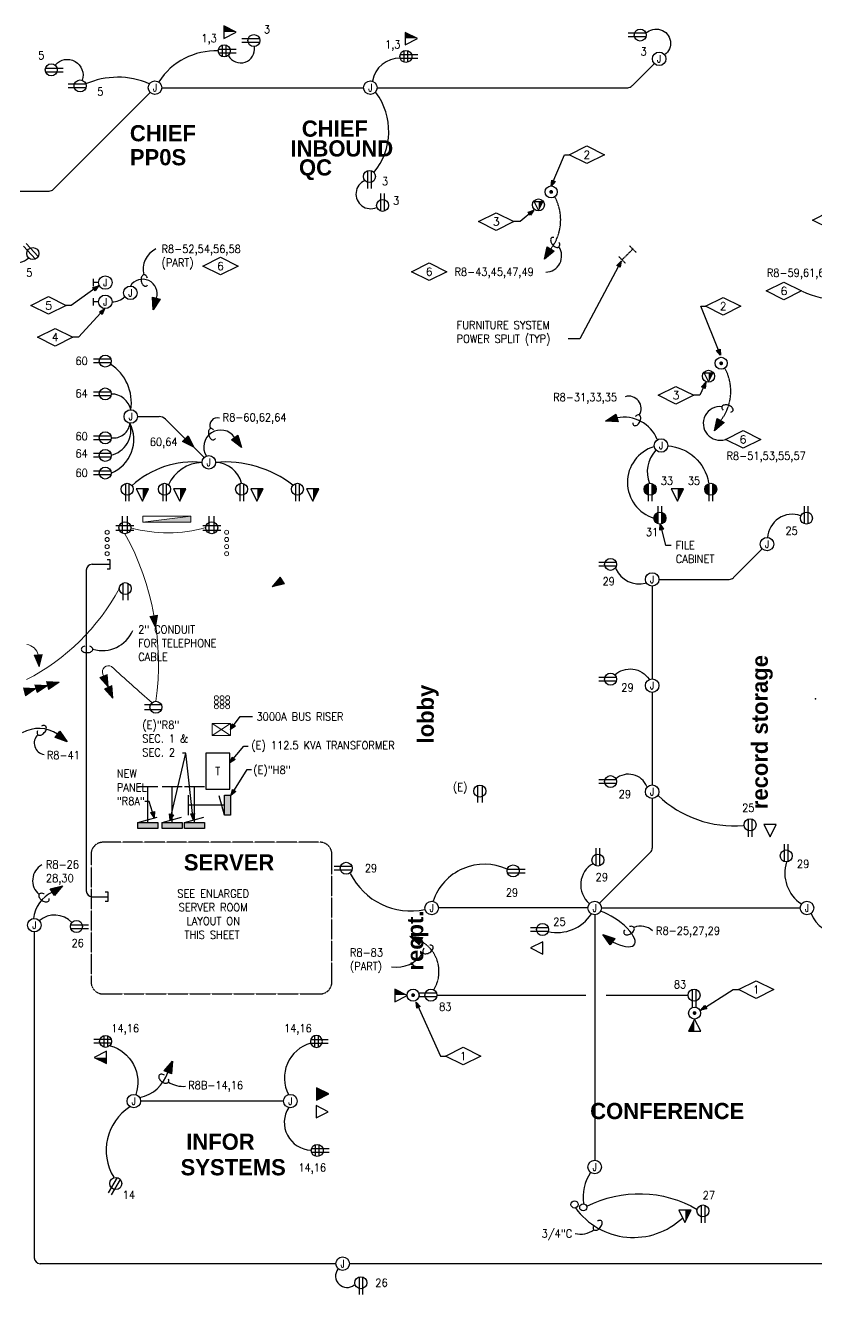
# Model space of a CAD drawing. Header units: inches. Extents: x -25 to 3150, y -1522 to 1529.
# Drawn here: x 1291 to 2081, y 260 to 1529 of the extents above; entities that cross this region are included whole.
import ezdxf
from ezdxf.enums import TextEntityAlignment as Align

# ---------------------------------------------------------------- set-up
doc = ezdxf.new("R2010")
doc.units = ezdxf.units.IN
doc.header["$MEASUREMENT"] = 0
doc.linetypes.add('DASHED', pattern=[0.75, 0.5, -0.25])
doc.linetypes.add('PHANTOM', pattern=[2.5, 1.25, -0.25, 0.25, -0.25, 0.25, -0.25])
for name, color, linetype, lineweight in [('E-COMM-CNTR', 4, 'Continuous', 25), ('E-COMM-NEWW', 2, 'Continuous', 25), ('E-JBOX-TEXT', 33, 'Continuous', 25), ('E-LITE-CIRC-NEWW', 1, 'Continuous', 25), ('E-POWR-CIRC-EXST', 4, 'Continuous', 15), ('E-POWR-CIRC-NEWW', 10, 'Continuous', 30), ('E-POWR-DEVC-EXST', 4, 'Continuous', 25), ('E-POWR-DEVC-NEWW', 3, 'Continuous', 25), ('E-POWR-JBOX-NEWW', 5, 'Continuous', 25), ('E-POWR-PANL-EXST', 4, 'Continuous', 20), ('E-POWR-PANL-NEWW', 2, 'Continuous', 25), ('E-POWR-RECP-CNTR', 4, 'Continuous', 25), ('E-POWR-RECP-EXST', 4, 'Continuous', 25), ('E-POWR-RECP-NEWW', 6, 'Continuous', 25), ('E-TEXT', 71, 'Continuous', 25)]:
    doc.layers.add(name, color=color, linetype=linetype, lineweight=lineweight)
for name, color, linetype in [('E-DEVC-TEXT', 33, 'Continuous'), ('E-POWR-CIRC-DASH-NEWW', 10, 'DASHED'), ('SMLTENAN', 8, 'Continuous')]:
    doc.layers.add(name, color=color, linetype=linetype)
doc.styles.add('A', font='SIMPLEX.shx', dxfattribs={"width": 0.9, "height": 8})
doc.styles.add('Hand', font='cityb___.ttf')
doc.styles.add('SIMPLEX', font='SIMPLEX.shx')
doc.styles.get("Standard").update_dxf_attribs({"font": 'simplex.shx'})
doc.dimstyles.get("Standard").update_dxf_attribs({"dimtxt": 0.18, "dimasz": 0.18, "dimexe": 0.18, "dimexo": 0.0625, "dimgap": 0.09, "dimtad": 0, "dimtih": 1, "dimtoh": 1, "dimdec": 4, "dimzin": 0, "dimdsep": 46, "dimtxsty": 'Standard', "dimcen": 0.09, "dimadec": 0, "dimazin": 0, "dimtfac": 1, "dimtdec": 4, "dimtofl": 0, "dimtmove": 0, "dimatfit": 3, "dimfxl": 1, "dimtolj": 1, "dimtzin": 0, "dimarcsym": 0})

# ---------------------------------------------------------------- blocks, each defined once
blk = doc.blocks.new('pwr-TDO01')
blk.add_lwpolyline([(0, 0), (0.064, 0.127), (-0.065, 0.127), (0, 0)])
at = {"layer": 'E-COMM-CNTR'}
blk.add_solid([(0.003, 0.127), (0.003, 0.006), (0.003, 0.127), (0.064, 0.127)], dxfattribs=at)
blk = doc.blocks.new('pwr-out2')
for p, q in [((-0.019, 0.184), (-0.019, 0)), ((0.019, 0.184), (0.019, 0))]:
    blk.add_line(p, q)
blk.add_circle((0, 0.124), 0.0625)
blk = doc.blocks.new('one-dot1')
blk.add_circle((-0.037, 0), 0.0371)
blk = doc.blocks.new('pwr-out4')
for p, q in [((-0.019, 0.064), (-0.019, 0)), ((0.019, 0.064), (0.019, 0))]:
    blk.add_line(p, q)
blk.add_circle((0, 0.124), 0.0625)
at = {"layer": 'E-POWR-RECP-CNTR'}
for p, q in [((-0.06, 0.143), (0.06, 0.143)), ((-0.019, 0.184), (-0.019, 0.064)), ((0.019, 0.184), (0.019, 0.064)), ((-0.06, 0.105), (0.06, 0.105))]:
    blk.add_line(p, q, dxfattribs=at)
blk = doc.blocks.new('pwr-Dat01')
blk.add_lwpolyline([(0, 0), (0.064, 0.127), (-0.065, 0.127), (0, 0)])
blk = doc.blocks.new('2PLEX')
for p, q in [((-2.4, 17.1), (-2.4, 0)), ((2.4, 17.1), (2.4, 0))]:
    blk.add_line(p, q)
blk.add_circle((0, 11.6), 6)
blk = doc.blocks.new('pwr-COR02')
at = {"const_width": 0.0194}
blk.add_lwpolyline([(-0.01, 0, 1), (0.01, 0, 1)], format="xyb", close=True, dxfattribs=at)
blk.add_circle((0, 0), 0.0625)
blk = doc.blocks.new('Ltg-Ckt22')
for p, q in [((0, 0.042), (0.125, 0)), ((0, -0.042), (0, 0.042)), ((0.125, 0), (0, -0.042)), ((0.125, 0.042), (0.25, 0)), ((0.125, -0.042), (0.125, 0.042)), ((0.25, 0), (0.125, -0.042)), ((0.25, -0.042), (0.25, 0.042)), ((0.25, 0.042), (0.375, 0)), ((0.375, 0), (0.25, -0.042))]:
    blk.add_line(p, q)
for points in [[(0.125, 0), (0, 0.042), (0, -0.042)], [(0.25, 0), (0.125, 0.042), (0.125, -0.042)], [(0.375, 0), (0.25, 0.042), (0.25, -0.042)]]:
    blk.add_solid(points)
blk = doc.blocks.new('Ltg-Ckt20')
for p, q in [((0, 0.042), (0.125, 0)), ((0, -0.042), (0, 0.042)), ((0.125, 0), (0, -0.042))]:
    blk.add_line(p, q)
blk.add_solid([(0.125, 0), (0, 0.042), (0, -0.042)])
blk = doc.blocks.new('AH')
for p, q in [((0, 0), (6, 2)), ((6, -2), (0, 0)), ((6, 2), (6, -2))]:
    blk.add_line(p, q)
blk.add_solid([(0, 0), (6, -2), (6, 2)])
blk = doc.blocks.new('AHJ')
for p, q in [((-6, 2), (0, 0)), ((-6, -2), (-6, 2)), ((0, 0), (-6, -2))]:
    blk.add_line(p, q)
blk.add_solid([(0, 0), (-6, 2), (-6, -2)])
blk = doc.blocks.new('pwr-pnl04')
blk.add_line((0, 0), (48, 6))
blk.add_lwpolyline([(0, 0), (48, 0), (48, 6), (0, 6)], close=True)
blk.add_solid([(48, 6), (0, 0), (48, 6), (48, 0)])
blk = doc.blocks.new('4PLEX')
at = {"linetype": 'Continuous'}
for p, q in [((9, 14), (-9, 14)), ((9, 9.2), (-9, 9.2))]:
    blk.add_line(p, q, dxfattribs=at)
for p, q in [((-2.4, 17.1), (-2.4, 0)), ((2.4, 17.1), (2.4, 0))]:
    blk.add_line(p, q)
blk.add_circle((0, 11.6), 6)
blk = doc.blocks.new('pwr-TDO03')
blk.add_lwpolyline([(0.001, -0.058), (0.046, 0.033), (-0.046, 0.033), (0.001, -0.058)])
blk.add_circle((0, 0), 0.0625)
at = {"layer": 'E-COMM-CNTR'}
blk.add_solid([(0.003, 0.033), (0.003, -0.053), (0.003, 0.033), (0.046, 0.033)], dxfattribs=at)
blk = doc.blocks.new('pwr-pnl01')
blk.add_lwpolyline([(0, 6), (20, 6), (20, 0), (0, 0), (0, 6), (19.3, 11.2)])
blk.add_solid([(0, 6), (0, 0), (20, 6), (20, 0)])
at = {"layer": 'DEFPOINTS'}
for p, q in [((0, 42), (20, 42)), ((10, 6), (10, 42))]:
    blk.add_line(p, q, dxfattribs=at)
blk = doc.blocks.new('Ltg-Jbx01')
blk.add_circle((0, 0), 0.0703)
at = {"layer": 'E-JBOX-TEXT', "width": 0.8}
blk.add_text('J', height=0.0781, dxfattribs=at).set_placement((0, 0), align=Align.MIDDLE)
blk = doc.blocks.new('pwr-Tel01')
blk.add_lwpolyline([(0, 0), (0.064, 0.127), (-0.065, 0.127), (0, 0)])
blk.add_solid([(-0.065, 0.127), (0, 0), (0.064, 0.127)])
blk = doc.blocks.new('*X23')
at = {"color": 0}
for p, q in [((3.115, 8.402), (3.115, 8.519)), ((3.12, 8.405), (3.12, 8.517)), ((3.125, 8.407), (3.125, 8.514)), ((3.13, 8.411), (3.13, 8.511)), ((3.135, 8.415), (3.135, 8.506)), ((3.14, 8.42), (3.14, 8.501)), ((3.145, 8.427), (3.145, 8.495)), ((3.15, 8.436), (3.15, 8.485))]:
    blk.add_line(p, q, dxfattribs=at)
blk = doc.blocks.new('pwr-out14')
for p, q in [((-0.019, 0.064), (-0.019, 0)), ((0.019, 0.064), (0.019, 0))]:
    blk.add_line(p, q)
blk.add_circle((0, 0.124), 0.0625)
at = {"layer": 'E-POWR-RECP-CNTR'}
for p, q in [((-0.019, 0.184), (-0.019, 0.064)), ((0.019, 0.184), (0.019, 0.064))]:
    blk.add_line(p, q, dxfattribs=at)
at = {"layer": 'E-POWR-RECP-CNTR', "xscale": -1}
blk.add_blockref('*X23', (3.092, -8.337), dxfattribs=at)
at = {"layer": 'E-POWR-RECP-CNTR'}
blk.add_blockref('*X23', (-3.092, -8.337), dxfattribs=at)
blk = doc.blocks.new('Std-Blk34')
blk.add_lwpolyline([(0.184, 0.092), (0.368, 0), (0.184, -0.092), (0, 0)], close=True)
at = {"layer": 'E-DEVC-TEXT', "style": 'SIMPLEX'}
blk.add_attdef('#', text='', height=0.0833, dxfattribs=at).set_placement((0.184, 0), align=Align.MIDDLE)
blk = doc.blocks.new('Std-Blk35')
blk.add_lwpolyline([(-0.184, 0.092), (0, 0), (-0.184, -0.092), (-0.368, 0)], close=True)
at = {"layer": 'E-DEVC-TEXT'}
blk.add_attdef('#', text='', height=0.0833, dxfattribs=at).set_placement((-0.184, 0), align=Align.MIDDLE)
blk = doc.blocks.new('one-bkt2')
blk.add_lwpolyline([(0.032, 0.047), (0, 0.047), (0, -0.047), (0.032, -0.047)])
blk = doc.blocks.new('Ltg-Jbx02')
for p, q in [((0.039, 0), (-0.039, 0)), ((0, 0.054), (0, 0))]:
    blk.add_line(p, q)
blk.add_circle((0, 0.124), 0.0703)
at = {"layer": 'E-JBOX-TEXT', "width": 0.8}
blk.add_attdef('J', text='', height=0.0781, dxfattribs=at).set_placement((0, 0.124), align=Align.MIDDLE)

msp = doc.modelspace()

# ---------------------------------------------------------------- linework, layer by layer
at = {"layer": 'E-POWR-CIRC-DASH-NEWW'}
for p, q in [((1894.4, 1308.6), (1901, 1302)), ((1883.6, 1297.8), (1890.2, 1291.2)), ((1886.9, 1294.5), (1897.7, 1305.3)), ((1702, 559.6), (1850.6, 559.6)), ((1871.2, 559.6), (1952.9, 559.6))]:
    msp.add_line(p, q, dxfattribs=at)
for centre, radius, start, end in [((1777.9, 1334.5), 47.7, 322.2274, 28.5473), ((1947.9, 1163.2), 47.7, 322.2274, 28.5473), ((1669.5, 583.2), 34.5, 328.4788, 61.7653)]:
    msp.add_arc(centre, radius, start, end, dxfattribs=at)
at = {"layer": 'E-POWR-CIRC-EXST'}
msp.add_line((1368.2, 880.4, 0), (1378, 856.3), dxfattribs=at)
for centre, radius, start, end in [((1152.8, 890.2, 0), 270.9, 352.1674, 28.7958), ((1433.1, 1158.4, 0), 136.8, 254.3417, 286.0368), ((1190.3, 1071.4, 0), 221.1, 297.3022, 331.4682), ((1290.3, 896.6), 13.6, 13.431, 81.7511), ((1373.8, 882.7, 0), 6.08, 60.5678, 202.2882), ((2979.7, 2631.4, 0), 2368.2, 227.4042, 228.7173)]:
    msp.add_arc(centre, radius, start, end, dxfattribs=at)
at = {"layer": 'E-POWR-CIRC-NEWW'}
for p, q in [((1919.2, 1490.6), (1896.9, 1468.3)), ((1415.4, 1461.8), (1318.7, 1365.1)), ((1426.9, 1466.6), (1628.6, 1466.6)), ((1642.1, 1466.6), (1892.6, 1466.6)), ((1277.4, 1363.3), (1314.4, 1363.3)), ((1402.7, 1137.9), (1424.4, 1137.9)), ((1469.2, 1096.8), (1430.8, 1135.2)), ((2027, 1005.6), (1998.3, 976.9)), ((1357.5, 990.3), (1375.4, 990.3)), ((1351.5, 984.3), (1351.5, 663.9)), ((1917, 968.4), (1917, 875.8)), ((1923.8, 975.1), (1994, 975.1)), ((1917, 862.3), (1917, 769.7)), ((1917, 756.2), (1917, 706.6)), ((1864.4, 651.5), (1915.3, 702.4)), ((1357.5, 657.9), (1373.4, 657.9)), ((1852.9, 646.7), (1703.5, 646.7)), ((1859.6, 640), (1859.6, 394.6)), ((1866.4, 646.7), (2065, 646.7)), ((1299.6, 622.7), (1299.6, 297.2)), ((1548.7, 453.7), (1405.8, 453.7)), ((1601, 291.2), (1305.6, 291.2)), ((2100.9, 291.2), (1614.5, 291.2))]:
    msp.add_line(p, q, dxfattribs=at)
for points in [[(1910.9, 1521, -1.080039), (1929.5, 1499.3, -1.025367)], [(1483.4, 1503.3, 0.263375), (1424.1, 1472.6, 0.263375)], [(1493.6, 1498.4, 0.821146), (1519.6, 1507.3, 0.821146)], [(1665.2, 1496.1, 0.365413), (1637.4, 1473.2, 0.365413)], [(1414.4, 1470.5, 0.208754), (1350.9, 1470.3, 0.220589)], [(1639, 1381.8, 0.34314), (1641, 1461.8, 0.34314)], [(1629.9, 1373.7, 1.010214), (1641.6, 1346.9, 1.010214)], [(1270.4, 1313.6, 0.871784), (1294, 1296.5, 0.871784)], [(1920.3, 1103.8, 0.287027), (1914.3, 1070.9, 0.287027)], [(1932.7, 1108.6, -0.346837), (1973.4, 1071.8, -0.346837)], [(2065.4, 1038.8, 0.50124), (2032.4, 1016.7, 0.50124)], [(1880.6, 985.6, 0.358179), (1910.5, 971.5, 0.358179)], [(1879.7, 879.8, -0.453379), (1913.9, 875.5, -0.453379)], [(1911.8, 768.1, 0.505997), (1880.6, 775.8, 0.505997)], [(1922.9, 759.1, 0.214857), (2008.1, 729.2, 0.214857)], [(1772, 685.4, 0.447476), (1698.1, 653.5, 0.447476)], [(1857.9, 691, 0.518607), (1854.1, 651.3, 0.518607)], [(2051.3, 692.7, 0.336858), (2066.2, 650.8, 0.336858)], [(1615.4, 681.3, 0.34363), (1689.9, 645.2, 0.35309)], [(1337.2, 632.3, 0.396764), (1304.6, 633.9, 0.39719)], [(1813, 623.3, 0.31889), (1856.3, 640.9, 0.31889)], [(2075.8, 641.2, 0.31881), (2105.7, 621.2, 0.31881)], [(1375.5, 509.1, -0.428834), (1401, 460.4, -0.428406)], [(1575.9, 511.6, 0.476189), (1553.6, 460.2, 0.476189)], [(1395.2, 447.9, 0.407554), (1379, 377.6, 0.417081)], [(1553.8, 447.3, 0.582147), (1576.1, 404.7, 0.582147)], [(1855.4, 382.3, 0.18372), (1848.3, 351.3, 0.18372)], [(1851.8, 348.7, -0.254844), (1962, 345.5, -0.259027)], [(1840.4, 346.9, 0.451481), (1947.3, 336.8, 0.622221)], [(1603, 285.7, 0.890261), (1619.3, 270, 0.890261)]]:
    msp.add_lwpolyline(points, format="xyb", dxfattribs=at)
at = {"layer": 'E-POWR-CIRC-NEWW', "elevation": 0}
msp.add_lwpolyline([(1320.7, 1489.4, -0.821338), (1347.5, 1474.2, -0.821338)], format="xyb", dxfattribs=at)
at = {"layer": 'E-POWR-CIRC-NEWW'}
for centre, radius, start, end in [((1892.6, 1472.6), 6, 270, 315), ((1314.4, 1369.3), 6, 270, 315), ((1407.9, 1260.6), 14.5, 342.2672, 148.0833), ((1378.1, 1268.2), 15.7, 266.6981, 318.8459), ((1351.4, 1152), 45.2, 350.583, 57.6448), ((1376.6, 1140.7), 19.7, 11.3062, 90.453), ((1370.5, 1124.3), 25.7, 282.6201, 15.4285), ((1378.8, 1133), 16.5, 261.6852, 353.6986), ((1362.7, 1115), 36.3, 292.231, 26.3949), ((1424.4, 1128.9), 9, 45, 90), ((1889, 1101.3), 35.9, 22.5529, 101.4496), ((1485.8, 1107.5), 16.9, 34.0747, 212.5367), ((1929.6, 1072.1), 37.3, 107.1116, 253.1981), ((1458.6, 1001), 91.5, 84.6128, 132.1993), ((1468.4, 1053.6), 38.4, 91.8082, 155.1698), ((1490.4, 982.6), 109.9, 52.0015, 95.0368), ((1479.8, 1064.3), 27.8, 14.4385, 88.16), ((1357.5, 984.3), 6, 90, 180), ((1994, 981.1), 6, 270, 315), ((1304.2, 793.5), 32.7, 55.1906, 120.4618), ((1911, 706.6), 6, 315, 0), ((1331.2, 632.7), 32.7, 114.5096, 174.0118), ((1357.5, 663.9), 6, 180, 270), ((1397.1, 494.1), 37.8, 282.1214, 342.032), ((1305.6, 297.2), 6, 180, 270)]:
    msp.add_arc(centre, radius, start, end, dxfattribs=at)
msp.add_ellipse((1875.4, 626.5), major_axis=(-23.9, 16.3), ratio=0.367461, start_param=1.896982, end_param=5.371374, dxfattribs=at)
at = {"layer": 'E-POWR-DEVC-EXST'}
msp.add_lwpolyline([(1470.9, 765.5), (1494.9, 765.5), (1494.9, 801.5), (1470.9, 801.5)], close=True, dxfattribs=at)
at = {"layer": 'E-POWR-PANL-EXST'}
for p, q in [((1477.5, 831), (1495.5, 819)), ((1477.5, 819), (1495.5, 831))]:
    msp.add_line(p, q, dxfattribs=at)
msp.add_lwpolyline([(1495.5, 819), (1495.5, 831), (1477.5, 831), (1477.5, 819)], close=True, dxfattribs=at)
for centre in [(1372.4, 1022.2), (1372.4, 1015), (1491.8, 1022.2), (1491.8, 1015), (1372.4, 1007.9), (1372.4, 1000.8), (1491.8, 1007.9), (1491.8, 1000.8), (1481.5, 856.9, 0), (1481.5, 852.4, 0), (1487.2, 856.9, 0), (1487.2, 852.4, 0), (1492.8, 856.9, 0), (1492.8, 852.4, 0), (1481.5, 847.9, 0), (1487.2, 847.9, 0), (1492.8, 847.9, 0)]:
    msp.add_circle(centre, 2, dxfattribs=at)
at = {"layer": 'E-TEXT'}
for points in [[(1818.7, 1316.8, 0.069513), (1817.5, 1316.9, 0.154593), (1816.3, 1316.4, 0.154593), (1815.7, 1315.3, 0.106793), (1815.6, 1313.5, 0.073312), (1816.2, 1311.7, 0.059821), (1817.4, 1309.7, 0.059821), (1819.2, 1308.1, 0.073312), (1820.9, 1307.2, 0.106793), (1822.6, 1307, 0.154593), (1823.8, 1307.4, 0.154593), (1824.5, 1308.5, 0.106793), (1824.6, 1310.3, 0.061072), (1824.1, 1311.9, 0.061072)], [(1412.7, 1276.5, 0.003866), (1412.6, 1276.7, 0.073312), (1411.6, 1278.3, 0.106793), (1410.2, 1279.4, 0.154593), (1408.9, 1279.6, 0.154593), (1407.8, 1279, 0.106793), (1406.8, 1277.5, 0.073312), (1406.4, 1275.6, 0.059821), (1406.5, 1273.3, 0.059821), (1407.2, 1271, 0.073312), (1408.2, 1269.4, 0.106793), (1409.7, 1268.3, 0.154593), (1410.9, 1268.1, 0.154593), (1412, 1268.7, 0.056844), (1412.6, 1269.4, 0.056844)], [(1995.7, 1142.4, 0.087982), (1997, 1143.1, 0.154593), (1997.8, 1144.1, 0.154593), (1997.8, 1145.4, 0.106793), (1996.9, 1147, 0.073312), (1995.4, 1148.2, 0.059821), (1993.2, 1149.2, 0.059821), (1990.9, 1149.6, 0.073312), (1989, 1149.4, 0.106793), (1987.4, 1148.7, 0.154593), (1986.7, 1147.6, 0.154593), (1986.7, 1146.4, 0.106793), (1987.6, 1144.8, 0.019927), (1987.9, 1144.4, 0.019927)], [(1897.6, 1131.7, 0.006421), (1897.6, 1131.5, 0.106793), (1898.1, 1129.8, 0.154593), (1899, 1128.9, 0.154593), (1900.3, 1128.8, 0.106793), (1901.9, 1129.4, 0.073312), (1903.4, 1130.7, 0.059821), (1904.7, 1132.7, 0.059821), (1905.4, 1134.9, 0.073312), (1905.6, 1136.8, 0.106793), (1905.1, 1138.5, 0.154593), (1904.2, 1139.4, 0.154593), (1902.9, 1139.6, 0.106793), (1901.2, 1138.9, 0.059108), (1900, 1137.9, 0.059108)], [(1478.6, 1124.7, 0.009954), (1478.4, 1124.8, 0.106793), (1476.9, 1125.8, 0.154593), (1475.6, 1125.8, 0.154593), (1474.6, 1125.1, 0.106793), (1473.8, 1123.5, 0.073312), (1473.6, 1121.6, 0.059821), (1474, 1119.2, 0.059821), (1474.9, 1117.1, 0.073312), (1476.1, 1115.6, 0.106793), (1477.6, 1114.6, 0.154593), (1478.9, 1114.6, 0.154593), (1479.9, 1115.3, 0.056408), (1480.5, 1116.1, 0.056408)], [(1350, 908.4, 0.070543), (1348.2, 907.7, 0.106793), (1346.9, 906.5, 0.154593), (1346.5, 905.3, 0.154593), (1346.9, 904.1, 0.106793), (1348.2, 902.9, 0.073312), (1350, 902.2, 0.059821), (1352.4, 901.9, 0.059821), (1354.7, 902.2, 0.073312), (1356.5, 902.9, 0.106793), (1357.8, 904.1, 0.154593), (1358.2, 905.3, 0.154593), (1357.8, 906.5, 0.106793), (1356.5, 907.7, 0.054587), (1355.2, 908.3, 0.054587)], [(1302.7, 823.7, 0.034238), (1302.5, 822.8, 0.106793), (1302.5, 821, 0.154593), (1303.2, 819.9, 0.154593), (1304.3, 819.4, 0.106793), (1306.1, 819.6, 0.073312), (1307.8, 820.4, 0.059821), (1309.6, 822, 0.059821), (1311, 823.9, 0.073312), (1311.6, 825.7, 0.106793), (1311.6, 827.5, 0.154593), (1310.9, 828.6, 0.154593), (1309.8, 829.1, 0.106793), (1308, 829, 0.043879), (1306.9, 828.5, 0.043879)], [(1309.5, 660.9, 0.011182), (1309.1, 661, 0.073312), (1307.2, 661.4, 0.106793), (1305.4, 661.1, 0.154593), (1304.4, 660.3, 0.154593), (1304.1, 659.1, 0.106793), (1304.5, 657.3, 0.073312), (1305.6, 655.7, 0.059821), (1307.4, 654.2, 0.059821), (1309.5, 653.2, 0.073312), (1311.4, 652.8, 0.106793), (1313.2, 653.1, 0.154593), (1314.2, 653.9, 0.154593), (1314.5, 655.1, 0.072464), (1314.3, 656.3, 0.072464)], [(1889.5, 624.6, 0.024556), (1889.2, 624.1, 0.106793), (1888.7, 622.3, 0.154593), (1889, 621.1, 0.154593), (1889.9, 620.3, 0.106793), (1891.7, 619.9, 0.073312), (1893.6, 620.2, 0.059821), (1895.7, 621.2, 0.059821), (1897.6, 622.7, 0.073312), (1898.7, 624.2, 0.106793), (1899.2, 626, 0.154593), (1898.9, 627.2, 0.154593), (1898, 628, 0.106793), (1896.2, 628.4, 0.070685), (1894.4, 628.1, 0.070685)], [(1689.2, 606.5, 0.068013), (1688.2, 605, 0.106793), (1687.7, 603.3, 0.154593), (1688, 602.1, 0.154593), (1689, 601.3, 0.106793), (1690.8, 601, 0.073312), (1692.7, 601.3, 0.059821), (1694.8, 602.3, 0.059821), (1696.6, 603.8, 0.073312), (1697.7, 605.4, 0.106793), (1698.2, 607.2, 0.154593), (1697.8, 608.4, 0.154593), (1696.9, 609.2, 0.106793), (1695.1, 609.5, 0.007634), (1694.9, 609.5, 0.007634)], [(1429.5, 479.7, 0.013851), (1429, 480, 0.073312), (1427.1, 480.5, 0.106793), (1425.3, 480.3, 0.154593), (1424.3, 479.6, 0.154593), (1423.9, 478.4, 0.106793), (1424.2, 476.7, 0.073312), (1425.2, 475, 0.059821), (1426.8, 473.3, 0.059821), (1428.9, 472.1, 0.073312), (1430.7, 471.6, 0.106793), (1432.5, 471.8, 0.154593), (1433.5, 472.5, 0.154593), (1434, 473.7, 0.106793), (1433.7, 475.5, 0.008943), (1433.6, 475.7, 0.008943)], [(1858.1, 328.3, 0.016721), (1858, 327.9, 0.106793), (1858, 326.1, 0.154593), (1858.7, 325, 0.154593), (1859.9, 324.6, 0.106793), (1861.7, 324.8, 0.073312), (1863.4, 325.7, 0.059821), (1865.1, 327.3, 0.059821), (1866.4, 329.2, 0.073312), (1867, 331.1, 0.106793), (1866.9, 332.9, 0.154593), (1866.3, 333.9, 0.154593), (1865.1, 334.4, 0.106793), (1863.3, 334.2, 0.031414), (1862.5, 333.9, 0.031414)]]:
    msp.add_lwpolyline(points, format="xyb", dxfattribs=at)
at = {"layer": 'E-TEXT', "color": 6, "linetype": 'PHANTOM', "ltscale": 0.125}
msp.add_lwpolyline([(1585, 712.4), (1368.3, 712.4, 0.414214), (1356.3, 700.4), (1356.3, 572.8, 0.414214), (1368.3, 560.8), (1585, 560.8, 0.414214), (1597, 572.8), (1597, 700.4, 0.414214)], format="xyb", close=True, dxfattribs=at)
at = {"layer": 'E-TEXT'}
for centre, radius, start, end in [((1810.4, 1298.4), 16.2, 270.972, 34.0585), ((1430.8, 1285.1), 22.5, 115.7606, 194.0935), ((2101.1, 1332.3), 77, 243.7036, 300.0051), ((1893.7, 1146), 12.3, 327.5831, 107.4495), ((1984.9, 1131), 16.8, 83.9462, 288.4705), ((1482.7, 1129), 7.71, 74.5671, 204.4385), ((1367.5, 937.4), 33.4, 253.8429, 336.644), ((1311, 811.5), 11.5, 133.0237, 261.9509), ((1315.9, 674.1), 18, 119.1238, 230.3778), ((1905.6, 611.7), 16.9, 45.7869, 113.1438), ((1661.6, 619), 31.4, 260.7107, 327.3734), ((1448.8, 498.7), 30.3, 239.7478, 273.6144), ((1845.6, 342.9), 22.2, 255.1914, 306.3245)]:
    msp.add_arc(centre, radius, start, end, dxfattribs=at)
at = {"layer": 'SMLTENAN', "linetype": 'Continuous'}
msp.add_point((2080.3, 855.8, 0), dxfattribs=at)

# ---------------------------------------------------------------- block references
at = {"layer": 'E-COMM-NEWW', "xscale": 96, "yscale": 96, "zscale": 96}
for name, p, rotation in [('pwr-TDO01', (1501.3, 1522.1), 90), ('pwr-TDO01', (1682.5, 1515.6), 90), ('pwr-Dat01', (1795.6, 606.8), 270), ('pwr-TDO01', (1672.1, 559.3), 90), ('pwr-TDO01', (1959.4, 535.7), 180), ('pwr-TDO01', (1359.4, 497.3), 270), ('pwr-Tel01', (1593.8, 460.9), 90), ('pwr-Dat01', (1593.4, 443.1), 90)]:
    msp.add_blockref(name, p, dxfattribs=dict(at, rotation=rotation))
for name, p in [('pwr-TDO03', (1803.4, 1349.4, 0)), ('pwr-TDO03', (1973.3, 1178.1, 0)), ('pwr-TDO01', (1407.7, 1053.3)), ('pwr-TDO01', (1445, 1053.3)), ('pwr-TDO01', (1522.1, 1053.3)), ('pwr-TDO01', (1577.8, 1053.3)), ('pwr-TDO01', (1942.3, 1053.3)), ('pwr-Dat01', (2034.8, 717.9)), ('pwr-Dat01', (1949.8, 332.4, 0)), ('pwr-TDO01', (1949.8, 332.4, 0))]:
    msp.add_blockref(name, p, dxfattribs=at)
at = {"layer": 'E-LITE-CIRC-NEWW', "xscale": 96, "yscale": 96, "zscale": 96}
for p in [(1843, 350.4), (1851.7, 347.5)]:
    msp.add_blockref('one-dot1', p, dxfattribs=at)
at = {"layer": 'E-POWR-CIRC-EXST'}
for name, p, xscale, yscale, zscale, rotation in [('Ltg-Ckt20', (1547.5, 974, 0), 96.00000000000017, 96.00000000000017, 96.00000000000017, 210.8195947559848), ('AH', (1420.8, 926.9, 0), 1.999999999999839, 1.999999999999839, 1.999999999999839, 99.28807670103727), ('Ltg-Ckt20', (1303.5, 899.7), 96.0000000000001, 96.0000000000001, 96.0000000000001, 273.7959516959163), ('Ltg-Ckt22', (1289.7, 862.8, 0), 96, 96, 96, 15.24717191836322), ('AH', (1373.4, 867.6), 2.000000000000346, 2.000000000000346, 2.000000000000346, 112.2173670762148), ('AH', (1378, 856.3), 1.999999999999722, 1.999999999999722, 1.999999999999722, 112.2947714128485)]:
    msp.add_blockref(name, p, dxfattribs=dict(at, xscale=xscale, yscale=yscale, zscale=zscale, rotation=rotation))
at = {"layer": 'E-POWR-CIRC-NEWW'}
for name, p, xscale, yscale, zscale, rotation in [('Ltg-Ckt20', (1815.6, 1305.3), 96, 96, 96, 238.4845643242009), ('Ltg-Ckt20', (1421.6, 1256.2), 96, 96, 96, 253.6049105447309), ('Ltg-Ckt20', (1881.9, 1136.4), 96, 96, 96, 195.7741811372727), ('Ltg-Ckt20', (1985.5, 1134), 96, 96, 96, 238.4845643242009), ('Ltg-Ckt20', (1450.4, 1115.7), 96.00000000000045, 96.00000000000045, 96.00000000000045, 315.0000000000002), ('Ltg-Ckt20', (1499.8, 1116.9), 96, 96, 96, 305.0026693539645), ('one-bkt2', (1375.4, 990.3), 96, 96, 96, 180), ('Ltg-Ckt20', (1322.8, 820.3), 96, 96, 96, 322.1372060097952), ('Ltg-Ckt20', (1317.6, 662.5), 96, 96, 96, 31.59633222589144), ('one-bkt2', (1373.4, 657.9), 96, 96, 96, 180), ('Ltg-Ckt20', (1685.8, 613.6), 96, 96, 96, 155.9338527703572), ('Ltg-Ckt20', (1877.4, 613), 96.00000000000043, 96.00000000000043, 96.00000000000043, 143.1803004381257), ('Ltg-Ckt20', (1433.1, 482.5), 96, 96, 96, 67.61101185000531)]:
    msp.add_blockref(name, p, dxfattribs=dict(at, xscale=xscale, yscale=yscale, zscale=zscale, rotation=rotation))
at = {"layer": 'E-POWR-DEVC-NEWW', "xscale": 96, "yscale": 96, "zscale": 96}
for p in [(1816.1, 1362.4, 0), (1986, 1191.1, 0), (1678.1, 559.6), (1959.4, 541.7)]:
    msp.add_blockref('pwr-COR02', p, dxfattribs=at)
at = {"layer": 'E-POWR-JBOX-NEWW', "xscale": 96, "yscale": 96, "zscale": 96}
for p in [(1924, 1495.4), (1420.2, 1466.6), (1635.4, 1466.6), (1395.6, 1261.5), (1396, 1137.9), (1925.9, 1109), (1474, 1092.1), (2031.8, 1010.4), (1917, 975.1), (1917, 869), (1917, 762.9), (1696.7, 646.7), (1859.6, 646.7), (2071.7, 646.7), (1299.6, 629.5), (1399, 453.7), (1555.5, 453.7), (1859.6, 387.8), (1607.7, 291.2)]:
    msp.add_blockref('Ltg-Jbx01', p, dxfattribs=at)
at = {"layer": 'E-POWR-JBOX-NEWW'}
ref = msp.add_blockref('Ltg-Jbx02', (1358.6, 1271.8), dxfattribs=dict(at, xscale=96, yscale=96, zscale=96, rotation=270))
ref.add_attrib('J', 'J', dxfattribs={"layer": 'E-JBOX-TEXT', "height": 7.5, "width": 0.8}).set_placement((1370.5, 1271.8), align=Align.MIDDLE)
ref = msp.add_blockref('Ltg-Jbx02', (1358.6, 1252.5), dxfattribs=dict(at, xscale=96, yscale=96, zscale=96, rotation=270))
ref.add_attrib('J', 'J', dxfattribs={"layer": 'E-JBOX-TEXT', "height": 7.5, "width": 0.8}).set_placement((1370.5, 1252.5), align=Align.MIDDLE)
at = {"layer": 'E-POWR-PANL-EXST'}
msp.add_blockref('pwr-pnl04', (1408.1, 1032.3, 0), dxfattribs=at)
at = {"layer": 'E-POWR-PANL-NEWW'}
for p in [(1403, 726.3), (1427.4, 726.3), (1449.8, 726.3)]:
    msp.add_blockref('pwr-pnl01', p, dxfattribs=at)
at = {"layer": 'E-POWR-PANL-NEWW', "rotation": 90}
msp.add_blockref('pwr-pnl01', (1495.6, 739.4), dxfattribs=at)
at = {"layer": 'E-POWR-RECP-EXST'}
for name, p, rotation in [('4PLEX', (1390.2, 1038.3, 0), 180), ('4PLEX', (1476.9, 1038.3, 0), 180), ('2PLEX', (1409.6, 847.3, 0), 270)]:
    msp.add_blockref(name, p, dxfattribs=dict(at, rotation=rotation))
for p in [(1390.5, 954.3, 0), (1744.8, 752, 0)]:
    msp.add_blockref('2PLEX', p, dxfattribs=at)
at = {"layer": 'E-POWR-RECP-NEWW'}
for name, p, xscale, yscale, zscale, rotation in [('pwr-out2', (1893.2, 1519.2), 96, 96, 96, 270), ('pwr-out2', (1507.1, 1513.7, 0), 96, 96, 96, 270), ('pwr-out4', (1501.3, 1503.4), 96, 96, 96, 90), ('pwr-out4', (1682.8, 1497.8), 96, 96, 96, 90), ('pwr-out2', (1328.5, 1484.4), 96, 96, 96, 90), ('pwr-out2', (1333.5, 1468.3), 96, 96, 96, 270), ('pwr-out2', (1647.7, 1360.9), 96, 96, 96, 180), ('pwr-out2', (1290, 1309.5), 95.99999999999976, 95.99999999999976, 95.99999999999976, 223.0257743011179), ('pwr-out2', (1358.6, 1193.3), 96, 96, 96, 270), ('pwr-out2', (1358.6, 1160.5), 96, 96, 96, 270), ('pwr-out2', (1358.6, 1116.6), 96, 96, 96, 270), ('pwr-out2', (1358.6, 1099), 96, 96, 96, 270), ('pwr-out2', (1358.6, 1081.4), 96, 96, 96, 270), ('pwr-out14', (1924.8, 1048.3), 96, 96, 96, 180), ('pwr-out2', (2071.2, 1048.3, 0), 96, 96, 96, 180), ('pwr-out2', (1863.6, 990.1), 96, 96, 96, 270), ('pwr-out2', (1863.6, 875.4, 0), 96, 96, 96, 270), ('pwr-out2', (1863.6, 773), 96, 96, 96, 270), ('pwr-out2', (2051, 710.6, 0), 96, 96, 96, 180), ('pwr-out2', (1862.8, 706.5, 0), 96, 96, 96, 180), ('pwr-out2', (1599.4, 686.4), 96, 96, 96, 270), ('pwr-out2', (1790, 683.8, 0), 96, 96, 96, 90), ('pwr-out2', (1353.6, 628.2), 96, 96, 96, 90), ('pwr-out2', (1795.6, 625.2, 0), 96, 96, 96, 270), ('pwr-out2', (1684.1, 559.6), 96, 96, 96, 270), ('pwr-out4', (1359, 513.4), 96, 96, 96, 270), ('pwr-out4', (1593.4, 513.4, 0), -96, 96, 96, 90), ('pwr-out4', (1594.2, 404.4, 0), 96, 96, 96, 90), ('pwr-out2', (1374.9, 361.1), 96.00000000000007, 96.00000000000007, 96.00000000000007, 329.2311648346416)]:
    msp.add_blockref(name, p, dxfattribs=dict(at, xscale=xscale, yscale=yscale, zscale=zscale, rotation=rotation))
at = {"layer": 'E-POWR-RECP-NEWW', "xscale": 96, "yscale": 96, "zscale": 96}
for name, p in [('pwr-out2', (1634.5, 1365.9)), ('pwr-out2', (1392.4, 1053.3)), ('pwr-out2', (1429.7, 1053.3)), ('pwr-out2', (1506.8, 1053.3)), ('pwr-out2', (1562.5, 1053.3)), ('pwr-out14', (1915, 1053.3)), ('pwr-out14', (1975.6, 1053.3)), ('pwr-out2', (2014.9, 717.9)), ('pwr-out2', (1958.9, 547.7)), ('pwr-out2', (1967.8, 332, 0)), ('pwr-out2', (1625.9, 260.3))]:
    msp.add_blockref(name, p, dxfattribs=at)
at = {"layer": 'E-TEXT'}
ref = msp.add_blockref('Std-Blk34', (1834.1, 1399.6), dxfattribs=dict(at, xscale=96, yscale=96, zscale=96))
ref.add_attrib('#', '2', dxfattribs={"layer": 'E-DEVC-TEXT', "height": 8}).set_placement((1851.7, 1399.6), align=Align.MIDDLE)
at = {"layer": 'E-TEXT', "xscale": 96, "yscale": 96, "zscale": 96}
for p, values in [((1778.9, 1332.7), {'#': '3'}), ((2112.6, 1334.2), {'#': '3'}), ((1711.9, 1282.7), {'#': '6'}), ((2066.4, 1263.4), {'#': '6'}), ((1331.6, 1248.9), {'#': '5'}), ((1338.1, 1217.1), {'#': '4'}), ((1958.5, 1159.2), {'#': '3'}), ((2025.5, 1115.1), {'#': '6'})]:
    msp.add_blockref('Std-Blk35', p, dxfattribs=at).add_auto_attribs(values)
at = {"layer": 'E-TEXT'}
ref = msp.add_blockref('Std-Blk35', (1503.2, 1288.3), dxfattribs=dict(at, xscale=96, yscale=96, zscale=96))
ref.add_attrib('#', '6', dxfattribs={"layer": 'E-DEVC-TEXT', "color": 71, "height": 8}).set_placement((1485.6, 1288.3), align=Align.MIDDLE)
ref = msp.add_blockref('Std-Blk34', (1970.3, 1248.1), dxfattribs=dict(at, xscale=96, yscale=96, zscale=96))
ref.add_attrib('#', '2', dxfattribs={"layer": 'E-DEVC-TEXT', "height": 8}).set_placement((1987.9, 1248.1), align=Align.MIDDLE)
ref = msp.add_blockref('Std-Blk34', (2003.4, 565.1), dxfattribs=dict(at, xscale=96, yscale=96, zscale=96))
ref.add_attrib('#', '1', dxfattribs={"layer": 'E-DEVC-TEXT', "height": 8}).set_placement((2021, 565.1), align=Align.MIDDLE)
ref = msp.add_blockref('Std-Blk34', (1710.6, 498.7), dxfattribs=dict(at, xscale=96, yscale=96, zscale=96))
ref.add_attrib('#', '1', dxfattribs={"layer": 'E-DEVC-TEXT', "height": 8}).set_placement((1728.3, 498.7), align=Align.MIDDLE)

# ---------------------------------------------------------------- texts
at = {"layer": 'E-TEXT', "style": 'A', "width": 0.9}
for s, p in [('3', (1529, 1520.9)), ('1,3', (1466.6, 1512.1)), ('1,3', (1650.1, 1505.8)), ('5', (1303.4, 1494.9, 0)), ('3', (1905.4, 1498.8)), ('5', (1362.5, 1458.7, 0)), ('3', (1647, 1369)), ('3', (1658.1, 1349.7)), ('R8-52,54,56,58', (1426.7, 1301.4)), ('(PART)', (1426.7, 1287.7)), ('5', (1291.5, 1277.8)), ('R8-43,45,47,49', (1719.5, 1278.6)), ('R8-59,61,63,65', (2031.6, 1277.6)), ('FURNITURE SYSTEM', (1721.6, 1225.3)), ('POWER SPLIT (TYP)', (1721.6, 1211.6)), ('60', (1340.7, 1189.5)), ('64', (1340.7, 1157)), ('R8-31,33,35', (1818.1, 1153.2)), ('R8-60,62,64', (1487.8, 1133.1)), ('60', (1340.7, 1114.2)), ('60,64', (1415, 1108.6)), ('64', (1340.7, 1096.9)), ('R8-51,53,55,57', (1991.3, 1094.7)), ('60', (1340.7, 1077.6)), ('33', (1925.6, 1069.7)), ('35', (1952.6, 1069.7)), ('25', (2050.2, 1019.7)), ('31', (1910.7, 1018.5)), ('FILE', (1940.6, 1005.3)), ('CABINET', (1940.6, 991.6)), ('29', (1867.4, 969.2)), ('2" CONDUIT', (1403.4, 921.1)), ('FOR TELEPHONE', (1403.4, 907.4)), ('CABLE', (1403.4, 893.7)), ('29', (1886.2, 863.1)), ('3000A BUS RISER', (1521.6, 834)), ('(E)"R8"', (1407.5, 825.7)), ('SEC. 1 &', (1407.5, 812)), ('(E) 112.5 KVA TRANSFORMER', (1516.5, 805.3)), ('R8-41', (1312.1, 795.5)), ('SEC. 2', (1407.5, 798.2)), ('(E)"H8"', (1518.4, 780.7)), ('NEW ', (1382, 777)), ('PANEL', (1382, 763.3)), ('(E)', (1717.9, 763.6)), ('29', (1883.6, 756.5)), ('"R8A"', (1382, 749.6)), ('25', (2006.9, 742.8)), ('R8-26', (1311.2, 686.2)), ('29', (1629.9, 682.5, 0)), ('29', (2061.7, 686.8)), ('28,30', (1311.2, 672.5)), ('29', (1860.5, 673.5)), ('SEE ENLARGED', (1442.5, 657.1)), ('29', (1770.8, 658.1)), ('SERVER ROOM', (1443.9, 643.4)), ('LAYOUT ON', (1451.7, 629.7)), ('25', (1818.2, 629)), ('THIS SHEET', (1449.7, 615.9)), ('R8-25,27,29', (1920.9, 620)), ('26', (1336.8, 607.7, 0)), ('R8-83', (1615, 598.2)), ('(PART)', (1615, 584.5)), ('83', (1938.7, 566.4)), ('83', (1704.1, 544)), ('14,16', (1376.5, 522.5, 0)), ('14,16', (1549.1, 522.5)), ('R8B-14,16', (1453.4, 465.6)), ('14,16', (1563.4, 383.3)), ('14', (1388, 356, 0)), ('27', (1967.5, 355.6)), ('3/4"C', (1806.6, 317.3)), ('26', (1640.4, 268.2))]:
    msp.add_text(s, height=8, dxfattribs=at).set_placement(p)
msp.add_text('T', height=8, dxfattribs=at).set_placement((1482.9, 783.5), align=Align.MIDDLE)
at = {"layer": 'SMLTENAN', "linetype": 'Continuous', "style": 'Hand', "width": 1.015228}
for s, p in [('CHIEF', (1566.9, 1417.6, 0)), ('CHIEF', (1395.1, 1413, 0)), ('INBOUND', (1555.6, 1397.8, 0)), ('PP0S', (1395.1, 1389, 0)), ('QC', (1564.1, 1378.8, 0)), ('SERVER', (1449, 684.2, 0)), ('CONFERENCE', (1855.1, 435.7, 0)), ('INFOR', (1451.4, 405, 0)), ('SYSTEMS', (1445.8, 379.5, 0))]:
    msp.add_text(s, height=16.2, dxfattribs=at).set_placement(p)
for s, p in [('record storage', (2032.6, 745.5)), ('lobby', (1698.8, 811.2)), ('recpt.', (1688.3, 584.2))]:
    msp.add_text(s, height=16.2, rotation=90, dxfattribs=at).set_placement(p)

# ---------------------------------------------------------------- leaders
at = {"layer": 'E-TEXT'}
for points in [[(1816.2, 1368.2), (1829.5, 1399.6), (1834.1, 1399.6)], [(1798.7, 1344.3), (1785, 1332.7), (1778.9, 1332.7)], [(1886.1, 1293.2), (1844.8, 1215.7), (1833.1, 1215.7)], [(1363.9, 1268.5), (1336.5, 1248.9), (1331.6, 1248.9)], [(1369.9, 1245.6), (1343.8, 1217.1), (1338.1, 1217.1)], [(1985.3, 1199.2), (1965.7, 1248.1), (1970.3, 1248.1)], [(1970.5, 1172.1), (1964.6, 1159.2), (1958.5, 1159.2)], [(1925.1, 1030.4), (1930.2, 1009.2), (1935.9, 1009.2)], [(1495.5, 825), (1505.4, 838), (1517.6, 838)], [(1435.4, 734.8), (1450.9, 801.5), (1447.6, 801.5)], [(1458.5, 735.3), (1450.9, 801.5), (1448.8, 801.5)], [(1495, 791.8), (1508.9, 808.4), (1513.4, 808.4)], [(1496.2, 759.4), (1512.2, 785), (1516.5, 785)], [(1419.5, 737.2), (1414.4, 753.1), (1410, 753.1)], [(1965.7, 544.6), (1997.8, 565.1), (2003.4, 565.1)], [(1681.2, 552.6), (1705.6, 498.7), (1710.6, 498.7)]]:
    msp.add_leader(points, dimstyle='Standard', override={"dimscale": 96, "dimasz": 0.01, "dimldrblk": 'AHJ'}, dxfattribs=at)

doc.saveas('drawing.dxf')
